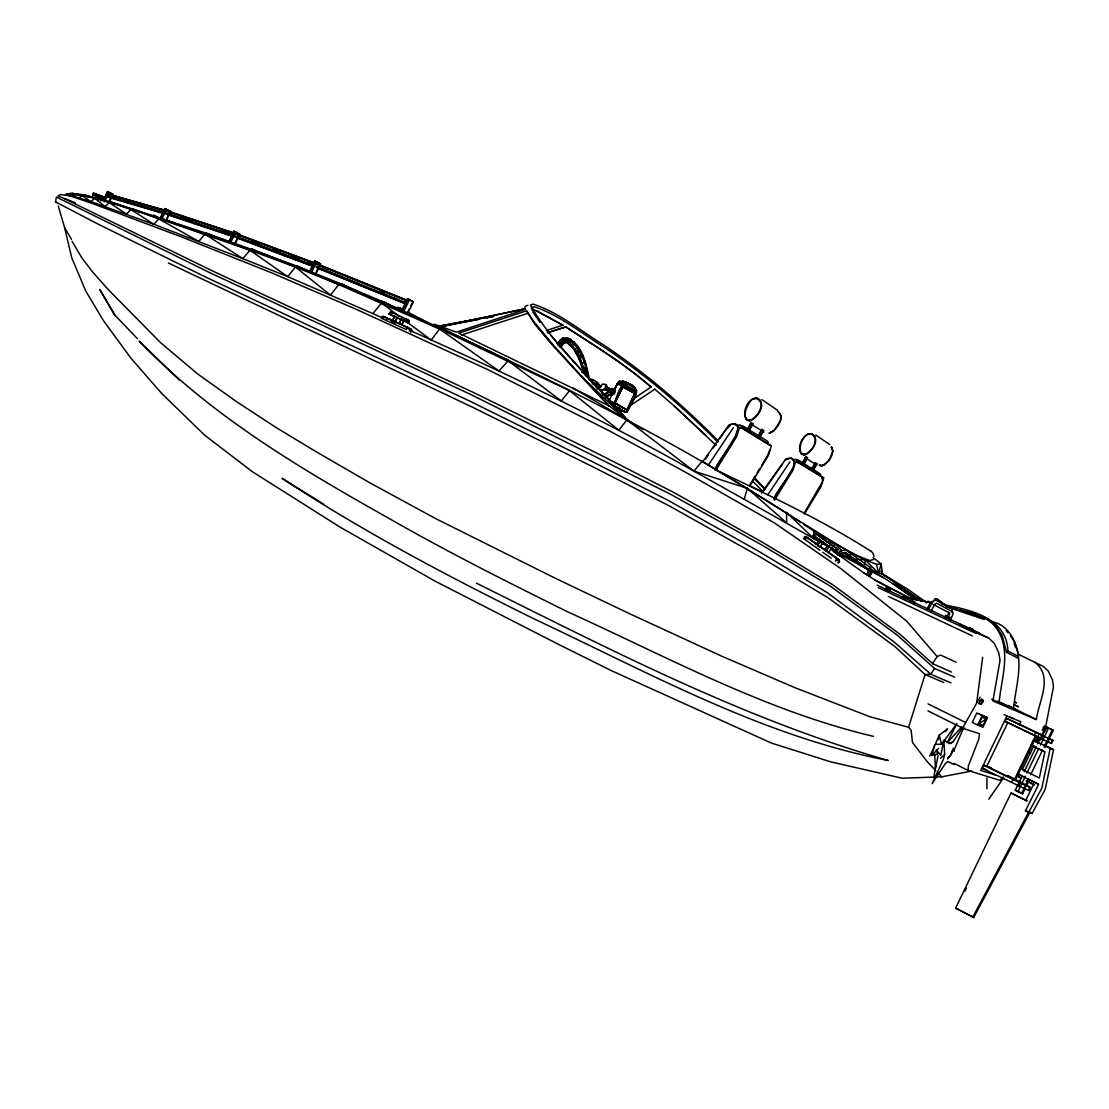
<?xml version="1.0" encoding="UTF-8"?>
<svg xmlns="http://www.w3.org/2000/svg" width="1109" height="1109" viewBox="0 0 1109 1109"><rect width="100%" height="100%" fill="white"/><g stroke="black" fill="none" stroke-linecap="round" stroke-linejoin="round"><path stroke-width="1.5" d="M986.913 788.749L986.968 777.922M920.997 599.082L921.759 601.23L920.844 600.759L920.997 599.082L917.545 598.444L916.755 599.997L918.391 598.43M588.699 378.419C586.536 363.655 581.379 339.174 563.136 337.926L557.162 343.915M864.77 566.269L850.437 558.784L850.534 552.587L702.163 461.15L693.971 471.131C602.173 419.188 506.993 373.636 410.677 330.759M768.246 444.515L768.287 442.02L766.776 440.717L742.725 425.939L734.061 424.484M864.84 564.675L865.062 559.893L850.534 552.587M834.065 546.585L834.218 543.271L826.039 541.608M935.733 764.947L933.82 777.645M761.384 493.075L785.546 459.376L788.984 458.114L792.394 458.974L794.599 461.912L795.61 461.815L792.963 470.202L774.442 500.117M982.824 701.9L982.934 700.139L981.507 698.947L978.803 703.397L981.423 704.215L982.824 701.9L981.368 701.027M749.601 486.421L768.315 455.466L771.365 445.693L743.224 428.49L739.523 427.603L736.695 436.544L715.832 470.368M822.393 481.292L822.628 478.783M1046.05 726.866L1044.65 730.554L1042.321 729.833L1044.72 725.785L1046.05 726.866L1044.026 730.29L1042.321 729.833M952.063 612.473L951.772 608.772L935.497 600.052L932.35 602.173L928.538 609.506M575.405 345.204L577.193 345.661C576.625 356.252 584.803 364.972 585.413 375.618M794.21 464.214L794.474 461.621L792.394 458.974M794.474 461.621C792.547 475.719 778.934 486.13 773.68 499.05M795.61 461.815L800.074 463.16L823.835 477.785L820.868 486.906L804.33 514.119M702.746 461.718L728.89 425.066L732.508 423.68L736.113 424.595L738.317 427.395L735.475 435.962L714.723 469.689M738.317 427.395C736.39 443.392 720.725 455.134 714.931 469.786M1003.215 776.965L999.888 780.362L968.032 770.464L968.365 765.889L978.928 738.788L979.358 733.645L963.43 728.53L963.735 726.062L980.065 697.173M909.685 595.283L895.642 585.538L896.294 583.694L894.325 584.831M991.793 699.252L1013.529 708.998C1015.594 685.085 1026.075 657.692 1010.729 635.928M976.71 702.51L982.671 657.235M999.098 702.787C1001.233 678.361 1012.004 650.401 996.381 628.138C985.028 612.861 963.527 611.946 946.615 606.387M917.282 599.096L917.379 598.306L896.294 583.694M835.521 561.265L836.754 558.576L805.758 536.534L816.612 543.881M1035.03 662.392C1053.605 676.864 1038.703 701.387 1036.319 719.561L992.915 700.957L1000.041 660.299L998.821 653.007L994.454 643.594L989.103 638.451L970.874 629.912M834.841 550.716L836.158 548.234L815.267 533.443L837.78 549.218L836.338 551.672L813.216 535.37L814.768 533.845L813.216 535.37M938.089 755.576L935.566 768.357L934.596 754.12M938.366 739.62L939.24 735.253L947.516 728.835L945.423 731.552M950.87 682.839L930.77 674.217L893.882 641.764L827.078 592.553L758.348 551.09L667.701 500.145L592.414 461.704L469.287 400.862L207.494 277.957L99.228 224.697L55.45 201.852L56.42 197.055L209.476 272.523L471.575 394.887L670.224 494.087L761.065 544.574L830.059 586.009L897.209 635.11L934.568 668.477L954.599 677.128M1044.553 745.276L1053.55 749.684L1045.177 789.358L1032.119 813.382L1025.465 810.804L1038.592 784.423L1017.591 773.888L1020.197 768.454L1022.526 769.258M962.695 727.435L953.283 741.519L950.773 743.598L943.898 740.299L940.737 755.271L936.301 750.031L937.659 754.134L931.81 755.506L934.249 746.676L939.24 735.253L941.527 744.181L935.303 744.375M1020.197 768.454L1039.327 778.019L1044.872 751.985L1031.231 745.276L1033.657 740.271L1050.209 748.381L1041.781 788.277L1028.667 812.44L1032.119 813.382L1029.998 812.301M890.472 589.6L890.083 591.36L885.259 589.073L886.382 587.659L890.472 589.6L886.382 587.659M914.689 604.031L914.273 601.924L911.099 600.454L910.004 601.813M949.956 617.45L949.554 619.238L944.618 616.895L945.769 615.467L949.956 617.45L945.769 615.467M584.443 373.581L584.18 368.493L581.795 371.335L582.877 371.321L584.942 368.313L586.758 377.06M613.471 391.408L618.018 382.411L636.469 392.295L627.126 411.799C629.441 404.05 643.456 391.394 631.617 385.086C619.737 377.836 616.951 398.103 613.929 405.353L625.753 412.285L627.223 411.772L625.587 412.34L617.685 408.472M578.246 348.281L580.146 350.319L580.783 363.683L582.627 369.824L587.243 368.59L588.214 378.349M882.528 574.379L894.949 582.377L882.528 574.005L878.675 573.311L881.087 563.899L873.06 557.564M943.898 740.299L944.66 754.577L943.357 759.388L932.128 783.647L945.284 763.657L947.779 761.55L954.641 764.656M953.837 750.654L963.638 727.809M394.679 316.633L389.107 313.972L405.922 321.527L406.878 319.267L409.304 321.153L408.362 322.83L403.801 320.764M827.952 546.626L744.208 499.3L747.3 488.348L693.971 471.131L626.918 419.881L609.423 405.977L582.377 377.088L553.696 345.592L533.595 321.388L526.512 310.853L458.752 333.102L609.423 405.977M407.114 328.125L407.35 327.266L383.284 316.315L381.482 318.269L406.393 329.623L407.114 328.125L411.494 330.357L410.912 332.021M935.871 770.713L927.651 762.16L912.485 742.517L911.141 730.346L908.562 727.254L925.086 674.535L894.894 646.505L828.243 597.876L759.998 556.857L669.864 506.189L594.923 467.846L472.531 407.225L168.402 263.013M971.734 630.758L972.246 629.08L968.919 627.555L972.981 629.468L972.246 629.08M582.419 372.818L582.877 371.321L582.128 371.501M948.639 618.767L949.165 617.048M913.761 603.559L914.273 601.924M889.099 590.847L889.64 589.156M1045.413 728.059L1053.508 686.707L1052.455 679.956L1048.435 671.264L1043.486 666.495L1018.214 654.213M560.96 347.533L563.719 342.418L565.95 340.99C580.977 342.764 584.388 363.073 587.77 375.23L588.727 375.355L589.212 378.71M612.085 394.471L609.132 400.515L614.289 402.844L614.247 406.019L625.587 412.34L627.223 411.772M978.803 703.397L980.661 703.91L982.934 700.139M948.944 612.307L946.809 617.242M821.866 482.651L804.15 513.287M769.965 449.519L767.747 455.258L761.536 465.544M949.47 615.107L949.761 613.014L933.099 604.419M1042.599 735.419L1043.846 732.273M95.956 198.802L97.121 195.752M101.016 200.895L102.236 197.832L104.509 198.747M103.026 198.871L92.74 194.879L93.225 193.326L106.201 197.638M98.23 199.731L99.519 196.529M92.74 194.879L93.808 193.174L106.63 198.081M951.577 672.082L932.738 663.709L933.334 662.295L937.188 656.583L940.584 655.059L956.18 662.253M950.995 753.746L952.645 749.795M952.562 751.292L951.106 754.758L947.557 758.875L950.441 755.049M617.408 410.704L618.489 407.544L617.117 410.552M625.032 383.437C624.727 381.773 616.867 381.427 619.917 381.177L624.173 383.936L625.129 383.603L623.133 384.684L613.942 404.355L609.922 402.595M604.904 389.467L610.865 392.849L612.487 392.447L612.237 390.118L606.276 386.722M409.249 331.036L409.942 329.539M623.133 384.684L636.414 392.544L634.889 387.914L631.548 384.92L624.478 381.773L618.933 381.51L613.54 391.435L617.103 383.825L622.288 386.112L614.289 402.844M408.514 322.83L407.668 322.386L408.431 320.03M408.362 322.83L408.958 320.376L390.701 311.948L389.107 313.972M993.706 622.121C1008.968 625.892 1016.579 642.042 1018.395 656.459L1017.66 658.011L1006.556 652.314L1001.981 635.055L993.775 623.23L986.982 618.753L959.174 609.617M108.987 202.032L111.205 197.347M410.787 331.854L411.494 330.357M950.205 620.513L953.005 614.206L952.797 611.849L936.537 603.185L934.513 604.502L931.338 610.796M103.47 199.772L107.684 191.663L112.993 194.338L109.292 202.157M103.789 199.897L107.684 191.663M104.412 201.88L108.959 192.259M159.987 218.625L164.742 208.575L166.447 209.351L170.509 211.472L165.768 221.495M160.361 218.764L165.116 208.714M161.692 219.402L166.447 209.351M166.087 219.929L170.509 211.472M228.856 241.734L233.847 231.227L235.662 232.044L239.724 234.207L234.748 244.687M229.286 241.901L234.276 231.379M230.686 242.566L235.662 232.044M234.332 244.535L237.16 238.546M309.494 271.899L314.679 260.948L316.633 261.821L320.626 263.984L315.441 274.907M309.979 272.093L315.178 261.128M311.435 272.786L316.633 261.821M315.677 273.161L317.16 270.041M395.04 322.483L397.479 317.354M401.208 311.657L407.391 298.668L413.324 301.731L407.849 313.237M402.484 310.437L407.987 298.889M403.302 312.599L409.484 299.61M407.28 313.015L409.318 308.704M410.69 305.821L413.324 301.731M927.193 608.855L930.368 602.575L932.392 601.258M392.378 321.18L394.832 316.051L391.99 321.083M395.248 321.097L397.077 317.257M401.444 318.255L398.99 323.398L402.054 324.785L404.508 319.655M402.262 323.412L404.106 319.558M622.523 386.861L635.249 393.64L627.458 410.385L614.941 402.719L622.523 386.861L635.471 393.612L627.458 410.385L614.857 403.205L622.981 386.348L635.471 393.612M614.871 403.343L622.981 386.348L614.941 402.719M627.015 409.484L634.5 393.82L627.347 410.191L614.857 403.205M929.772 756.075L934.249 746.676M1041.434 738.885L1042.917 735.794L1006.515 718.313L1005.031 721.391L1051.332 743.487L1052.829 740.41L1048.199 737.942M1024.605 788.873L1026.088 785.782L1030.122 787.459L1028.639 790.537L982.366 768.412L983.849 765.335L991.21 767.733M399.392 323.495L401.86 318.352M1007.665 775.427L1029.928 787.002L1028.639 790.537M627.999 410.496L635.873 393.986M977.694 725.05L982.241 715.61L987.454 717.703L982.934 727.06L977.694 725.05L972.26 722.375L976.807 712.948L982.241 715.61M978.873 723.72L981.964 717.301L986.289 719.02L983.212 725.397L978.873 723.72L986.289 719.02M1019.351 724.815L1020.821 721.765L1006.93 716.012L980.73 770.408L995.175 774.983M1014.375 779.627L1035.501 735.794L1036.555 736.224L1015.442 779.96L1014.375 779.627L986.774 766.291L1007.859 722.541L1035.501 735.794M1029.804 812.467L973.716 917.462L955.653 908.063L1011.048 793.018L1026.892 800.823L1011.048 793.018M1031.231 745.276L1034.669 746.593L1033.574 746.302L1022.443 769.396L1023.593 769.785M1024.924 789.109L1022.692 793.753L1015.289 790.232L1022.013 776.3M1024.245 771.656L1036.18 746.898M1037.664 743.806L1045.87 726.797L1046.896 727.227L1053.287 730.332L1045.08 747.341M1044.65 731.857L1046.896 727.227M1018.686 786.045L1020.183 782.954L983.849 765.335M1017.923 791.674L1025.409 776.175M1026.892 773.07L1038.856 748.284M1040.353 745.179L1048.573 728.128L1045.87 726.797M1021.639 793.434L1028.362 779.488M1030.608 774.844L1042.571 750.044M1044.068 746.953L1052.289 729.902M1026.421 786.018L1028.653 781.374M1051.332 743.487L1052.552 740.133M1025.756 800.49L1033.463 784.507L1034.6 784.881L1027.239 781.18M389.952 314.429L391.311 312.35L392.808 313.085M560.433 346.562L562.208 344.026L566.838 342.473L573.242 348.462L578.551 357.944L582.294 357.015L582.863 355.837L581.282 355.712M1011.602 782.289L1013.085 779.211M1034.267 735.295L1035.751 732.217M1021.666 778.587L1018.714 777.104L1019.823 774.803L1022.886 776.342M1036.361 740.701L1037.747 737.818L1040.672 738.982M1036.042 742.281L1037.456 739.343L1039.882 740.299M964.996 891.109L966.494 888.004M1047.353 741.713L1048.837 738.622L1052.829 740.41M582.821 368.049L578.551 357.944L579.12 356.765M970.167 630.078L970.929 628.526M389.19 313.944L390.701 311.948M1006.515 718.313L1039.258 733.659L1037.774 736.709L1040.866 738.206M95.79 194.061L93.225 193.326M381.593 318.422L382.203 316.786M956.235 725.009L947.141 742.725L961.919 726.714M972.648 917.365L1028.667 812.162L1025.465 810.804M610.865 392.849L610.643 390.534M747.244 429.377L751.209 422.487M747.716 429.64L751.694 422.737M747.66 431.443L751.652 424.553M761.273 430.625L758.126 436.073L762.091 429.252M758.695 436.405L762.548 429.502M759.346 436.738L762.507 431.29M760.233 435.463L762.59 431.387M759.901 437.085L763.865 430.264M802.237 463.105L805.952 456.631M802.694 463.354L806.451 456.88M803.401 463.756L807.158 457.282M806.895 458.89L803.9 464.061L807.685 457.601M811.94 468.788L815.406 462.813L811.123 470.285M812.44 469.052L815.947 463.132M813.673 469.759L817.097 463.784M623.244 384.865L622.288 386.112M617.172 383.839L618.018 382.411M750.003 484.619L755.326 475.816M757.1 472.878L759.762 468.469M733.409 427.644L708.415 464.99M774.747 497.664L791.978 469.772M789.899 461.871L767.83 494.753M608.73 391.352L602.256 395.428M609.576 391.824L606.096 394.249M988.784 799.187L1003.659 777.7M934.568 668.477L930.77 674.217L925.086 674.535L943.759 682.479M968.767 629.344L969.737 627.902M838.459 562.956L839.499 561.431L838.335 559.213L820.688 546.751M840.525 556.15L837.794 554.361L840.109 551.048L845.751 549.884L870.565 567.753L871.48 573.519L869.622 576.264L866.85 574.504L868.139 572.604L867.529 568.806L845.1 552.504L841.44 553.252L839.707 555.72L840.525 556.15L842.244 553.682L845.917 552.934L868.319 569.222L868.929 573.02L868.139 572.604M870.565 567.753L869.775 567.337L870.704 573.103L868.832 575.862L869.622 576.264M945.575 617.311L946.587 615.814M910.863 602.187L911.82 600.759M886.105 589.433L887.103 587.964M837.822 562.707L839.499 561.431M705.296 459.32L708.207 455.147M713.032 448.202L715.929 444.03M719.796 438.485L725.605 430.14L730.831 424.802M816.002 544.533L819.634 539.307L821.076 540.443L817.43 545.67L819.787 547.208L823.446 541.982M832.263 547.097L828.617 552.337L824.791 549.648L827.536 545.725M836.338 551.672L837.849 550.106L836.99 548.595M762.909 492.022L782.413 464.117M814.02 536.035L816.03 534.053M567.503 342.833L569.499 343.499L571.274 341.891L568.085 338.453L565.34 338.633L558.049 345.648M826.233 550.799L829.906 545.559M946.642 606.193L936.315 598.721L934.277 600.08L935.303 598.638L937.923 599.65L946.947 606.179M386.75 319.198L387.291 318.435L399.295 323.897M582.045 372.499L582.877 371.321M805.148 537.172L803.415 538.392L819.995 550.286M804.482 539.321L806.756 537.394M935.954 599.012L934.277 600.08M926.32 603.06L928.164 601.189L929.217 601.799M941.527 744.181L956.998 723.539M69.534 195.655L66.388 194.227L72.057 193.396L81.803 195.17L90.841 201.644L153.763 224.24L242.774 258.647L287.661 276.612L372.846 313.57L382.702 301.773C526.221 367.037 669.254 435.435 800.961 522.63M718.563 441.23C683.74 405.714 645.882 373.206 604.516 345.537C581.199 331.244 559.324 312.683 533.096 304.088L530.407 305.086C555.124 348.337 595.394 381.538 626.918 419.881L618.822 430.209L569.541 390.631L382.702 301.773L341.059 283.918L338.744 284.569L330.482 295.133L295.465 267.033L251.951 249.58L206.856 233.403L111.26 202.115L83.743 194.782L72.057 193.396L75.19 194.685M569.541 390.631L561.32 400.945L508.144 360.758L441.479 328.125L437.029 327.003M917.379 598.306L915.424 599.47L892.897 583.708M562.208 344.026L563.719 342.418L562.942 340.144L560.641 339.493L558.589 342.404L563.719 342.418M931.81 755.506L938.644 748.325M561.556 339.576L563.136 337.926L568.515 340.81L566.838 342.473L572.272 345.689L577.692 353.106L579.757 351.872L577.193 345.661M578.551 357.944L581.518 362.92L580.783 363.683L585.261 362.005L583.667 359.482M564.37 342.639L565.95 340.99L565.34 338.633M1006.556 652.314L1007.929 651.052C1006.681 616.854 968.906 609.59 941.804 604.28M101.681 205.401L104.967 206.496L109.306 202.573L111.26 202.115L249.996 250.274L295.465 267.033L338.744 284.569L439.566 329.013L499.05 371.016L508.144 360.758L509.599 360.924L477.813 345.883M940.46 758.348L944.66 754.577M90.841 201.644L94.75 198.303L96.705 197.887L130.904 209.504L153.763 224.24L158.878 218.93L160.971 218.362L204.943 234.096L242.774 258.647L249.996 250.274L251.951 249.58L297.406 266.285L341.059 283.918L358.942 292.319M104.967 206.496L94.75 198.303L81.803 195.17L66.388 194.227L78.725 197.762L83.743 194.782L109.306 202.573L126.384 214.079L130.904 209.504L132.817 208.991L158.878 218.93L198.774 241.457L204.943 234.096L206.856 233.403L249.996 250.274L287.661 276.612L295.465 267.033L297.406 266.285L338.744 284.569M574.143 344.164L571.052 339.604L565.978 337.746L574.115 342.043L574.143 344.164L572.272 345.689L570.373 345.093L569.499 343.499M617.616 408.306L620.527 410.053L622.08 409.512M575.349 350.319L573.242 348.462L575.03 348.933L576.999 347.533L574.115 342.043M605.237 397.091L609.243 394.347C612.113 395.289 615.703 392.364 613.984 389.384L612.196 388.483L610.005 389.301M605.791 397.757L610.075 394.818C612.958 395.774 616.549 392.849 614.83 389.869L613.027 388.954M631.492 400.294L651.025 387.013C624.88 364.002 594.909 345.856 565.784 326.905L547.638 332.561M619.903 412.534L622.662 410.704M629.662 405.991L654.74 389.204M785.546 459.376L787.21 459.029M807.74 434.243C801.849 437.944 798.286 447.232 801.072 453.775L804.427 455.147C811.622 452.624 820.466 440.19 812.564 434.173L809.861 433.661L814.075 435.615C818.026 442.671 810.887 452.32 804.15 454.87C794.571 452.056 801.765 433.896 810.166 433.771M596.905 389.065L599.914 387.388L602.603 383.991L606.54 385.128C608.259 388.122 604.655 391.075 601.757 390.118M807.491 538.641L808.475 538.128M949.068 743.598L953.283 741.519M750.613 419.521L748.783 420.408C739.218 416.721 747.965 395.483 758.043 398.547C766.984 404.605 757.364 418.259 749.726 421.004L746.205 419.562C743.099 413.005 747.397 405.242 751.306 399.961A7.832 7.084 -53.9 0 1 758.417 398.686M771.102 432.358L769.299 433.217L774.332 430.472L780.667 420.048L780.999 415.362L779.502 413.103M805.3 453.789L802.292 454.302L800.448 451.765M823.405 465.115L821.686 465.919L819.204 464.893M394.873 308.205L398.602 307.526L402.789 309.328M381.454 302.092L383.922 301.731L394.568 307.456M622.135 381.33L633.322 386.223C607.524 376.02 634.376 382.411 636.594 391.2L624.173 383.936L629.649 384.185M786.018 459.791L788.222 458.974M389.994 312.281L390.756 312.766M527.829 305.322L525.195 306.264L524.599 309.647L456.395 332.159L434.284 324.161M625.587 412.34L613.734 405.381L614.247 406.019M628.221 383.964L624.478 381.773L631.548 384.92M461.302 335.043L527.496 313.445M769.189 433.148C776.619 430.458 785.81 417.594 777.672 411.314M753.829 398.949L755.867 398.283L759.97 400.183C764.046 407.71 756.532 417.885 749.407 420.685L746.135 419.327L745.525 417.414M202.739 233.569L205.706 233.25L203.21 233.486M808.239 434.409L810.18 433.799M546.487 330.468L562.984 325.214L532.417 308.884M547.652 332.658L565.798 327.003C594.909 345.911 624.824 364.112 651.025 387.013M249.4 249.553L252.492 249.275L287.702 263.582M789.331 458.558L791.701 457.934M971.595 771.06L941.721 776.813L902.185 778.227L830.78 761.869L771.379 743.058L611.336 670.626L558.354 644.301L435.227 581.227L339.867 527.011L252.2 471.602L204.652 435.185L161.914 393.695L130.848 358.082L103.442 320.626L85.85 291.223L71.752 257.829L64.669 227.83L58.25 205.941M583.015 370.531L583.764 370.351M873.365 559.588L869.636 560.489L857.673 555.9L828.063 539.986M732.91 424.192L735.572 423.596M585.802 368.881L587.243 368.59M478.173 319.337L440.869 326.517L525.458 308.704L440.883 326.559L461.233 322.705M486.643 317.701L493.422 316.398L486.671 317.798M464.629 322.04L478.187 319.434M736.113 424.595L738.483 427.727L739.523 427.603M253.795 251.549L252.492 249.275L249.982 249.539L254.779 251.493M830.918 548.262L850.437 558.784L865.062 559.893L876.554 564.329L881.087 563.899L882.528 574.005L880.726 571.093M792.616 459.389L798.355 460.096L820.896 474.292M395.456 307.692L398.602 307.526L401.888 310.257L399.767 307.706L400.571 309.882L398.783 309.882L397.285 308.08M583.75 362.088L585.261 362.005L586.384 368.909M600.912 389.633C603.809 390.59 607.413 387.637 605.694 384.643M249.941 249.303L252.492 249.275M409.152 321.153L406.712 319.849M589.129 379.028L592.054 379.306L597.404 382.3L600.856 386.889M589.17 379.749L593.551 380.165M955.653 908.063L973.716 917.462M821.908 478.547L823.322 478.714M612.237 390.118L605.445 386.625M69.95 193.34L81.803 195.17M336.152 283.155L341.059 283.918L381.177 302.799L399.226 316.259M794.599 461.912L797.815 462.425L820.161 476.052M738.483 427.727L741.99 428.324L769.909 445.374M292.346 265.411L297.406 266.285L305.017 270.319M819.828 465.572L821.617 465.877C828.284 463.41 835.382 453.831 831.431 446.885M575.03 348.933L576.001 352.801L577.692 353.106M921.773 599.484L917.545 598.444M747.3 488.348L786.766 522.991L786.447 512.33L814.574 539.279L819.496 540.277M902.518 596.545L928.857 602.242L901.797 596.975L905.194 599.678M247.002 248.471L251.951 249.58M622.301 381.274L629.579 384.019M604.752 384.213L605.68 384.435M929.051 602.145L932.253 602.908M946.324 606.526L957.566 609.243M958.536 610.102L948.639 607.482L984.39 619.529M908.562 727.254L869.941 716.761L795.098 687.76L722.001 656.306L630.869 614.317L556.039 578.607L436.308 518.957L369.782 482.789L315.039 451.086L276.03 427.506L236.231 401.472L197.471 373.802L160.611 342.709L108.003 289.338L92.504 271.857L81.844 257.829L72.057 241.346M562.942 340.144L565.95 340.99M621.303 410.136L620.458 409.886L626.349 412.409L620.527 410.053M164.645 210.045L108.252 194.227L163.966 210.474M112.231 195.156L163.065 209.961M873.448 736.376C765.598 710.883 667.978 657.304 567.78 611.877C506.882 581.768 446.178 551.256 387.263 517.432C298.82 467.707 210.045 414.905 139.235 341.17L179.547 380.29M110.706 195.489L115.627 196.931M107.504 195.794L163.189 212.096M109.957 197.042L132.9 203.779M136.171 204.735L144.364 207.133M147.649 208.104L160.75 211.944M107.573 196.695L163.231 213.039M109.236 197.554L163.286 213.441M1015.289 790.232L1022.692 793.753M78.725 197.762L89.33 201.159M982.366 768.412L986.788 769.84M375.299 299.361L382.702 301.773L402.373 311.407M1018.714 777.104L1019.878 777.478M1017.591 773.888L1019.92 774.664M166.295 210.516L233.888 232.89M169.594 211.93L233.957 233.25M165.601 210.946L233.181 233.334M180.947 216.505L192.217 220.247M221.176 229.84L232.433 233.583M164.825 212.581L232.363 235.053M168.915 214.397L231.629 235.288M164.881 213.524L232.391 236.023M166.558 214.397L232.474 236.383M239.724 234.207L233.847 231.227M320.626 263.984L314.679 260.948M1015.816 705.56L1014.818 704.977M92.671 194.699L105.507 199.454M937.188 656.583L906.663 621.109L841.024 568.765L774.262 522.838L683.99 471.38L609.728 431.041L487.572 369.491L356.904 309.605L272.107 273.022L181.335 236.827L91.867 203.321L69.922 195.877L60.69 194.491L58.001 195.974L75.398 202.767M235.496 233.417L314.609 262.916M237.174 234.318L314.651 263.207M234.789 233.874L313.902 263.401M251.785 240.611L259.853 243.62M272.759 248.444L280.827 251.452M290.516 255.07L298.584 258.078M308.26 261.696L313.112 263.498M233.971 235.579L313.057 265.176M241.291 238.698L255.805 244.132M259.035 245.339L273.549 250.773M279.995 253.199L291.293 257.427M297.739 259.839L309.037 264.067M233.999 236.564L313.057 266.188M237.312 238.061L311.49 265.869M66.388 194.227L71.115 196.03M180.365 225.862L160.971 218.362L166.807 221.37M1050.209 748.381L1053.55 749.684M1033.657 740.271L1037.067 741.602M207.314 233.888L223.325 240.265M979.427 714.002L987.454 717.703M316.231 263.526L407.419 300.387M319.489 265.065L407.419 300.622M317.119 264.649L406.712 300.899M322.747 267.255L327.543 269.196M380.29 290.544L385.086 292.485M316.273 266.423L405.825 302.743M326.684 270.97L331.48 272.925M334.668 274.214L342.667 277.458M345.856 278.747L358.637 283.932M373.026 289.768L377.822 291.722M381.011 293.012L388.996 296.255M392.198 297.545L396.994 299.499M400.183 300.789L404.979 302.729M1005.031 721.391L1008.233 722.694M316.273 267.435L405.811 303.783M317.923 268.323L405.811 304.005M441.576 329.345L453.193 334.086L441.479 328.125L439.566 329.013L431.179 340.075L406.171 321.43M1010.285 717.19L1013.376 718.48M980.661 703.91L981.423 704.215M837.78 549.218L836.158 548.234M1027.891 752.054L1030.732 753.274M632.352 386.791L634.944 388.067M618.933 381.51L624.062 383.783M397.729 318.006L400.765 319.392M403.801 325.949L411.314 329.373L411.619 330.524M372.846 313.57L382.3 317.867M391.768 322.164L394.915 323.592M1014.083 704.769L1018.506 706.793L1016.773 705.906M1014.555 702.052L1016.496 702.912L1015.206 702.247M915.064 602.326L911.099 600.454M877.122 585.164L979.399 633.073M989.034 638.091L959.562 624.298L963.277 626.349M878.231 587.631L976.239 633.586M361.922 293.719L366.386 295.826M715.25 469.578C767.941 494.822 821.547 519.705 870.745 551.145M888.351 596.434L972.316 635.901M1005.6 704.936L1016.884 710.162L1013.044 708.207M1042.917 735.794L1048.837 738.622M412.742 301.509L407.391 298.668M454.732 334.835L476.274 345.149M170.148 211.334L164.742 208.575M1020.183 782.954L1026.088 785.782M1000.595 702.524L1004.352 704.326M1007.956 705.532L1036.319 719.561M997.518 701.235L1013.529 708.998M1039.258 733.659L1042.335 735.142M626.516 419.951L631.076 422.169M1008.982 706.225L1011.99 707.694M1004.089 714.626L1006.93 716.012M1037.095 737.097L1040.866 738.941M1035.224 736.57L1037.747 737.818M405.395 312.89L411.453 315.857M1033.574 746.302L1036.333 747.66M1040.478 749.698L1044.623 751.75M405.922 321.527L407.668 322.386M407.35 327.266L411.314 329.373M387.291 318.435L383.284 316.315M977.542 724.399L982.934 727.06M750.821 486.172L762.84 492.105M55.45 201.852L57.349 202.795M928.053 703.896L965.107 722.222M1050.583 728.987L1053.287 730.332M927.983 710.911L963.43 728.53M1027.475 778.657L1038.204 784.021M1026.088 780.805L1033.463 784.507M476.454 583.182C610.283 649.611 743.945 719.131 888.157 760.469C762.701 736.265 649.943 673.302 535.425 619.543C448.66 576.708 362.851 531.53 281.963 478.27L323.759 504.235M83.743 194.782L88.013 196.917M96.705 197.887L99.602 199.357M1046.73 741.006L1051.069 743.196M869.401 568.612L878.675 573.311L876.554 564.329M111.26 202.115L115.738 204.389M954.239 763.463L968.032 770.464M132.817 208.991L140.122 212.72M64.669 198.802L212.873 271.109L474.791 393.099L598.43 453.955L673.579 492.341L763.325 542.786L832.249 584.429L899.856 634.182L932.738 663.709M109.666 192.744L107.365 191.538M536.811 310.756L562.998 325.311M110.706 193.132L112.993 194.338M156.258 216.505C162.94 220.026 148.509 212.581 155.177 216.089M1007.929 651.052L1018.395 656.459M843.935 556.746L834.01 551.589L838.737 555.401M857.839 563.968L882.653 577.082L893.729 584.374M875.126 580.062L912.222 599.345M206.856 233.403L211.223 235.676M912.444 599.747L875.985 580.769L863.953 572.868M866.85 574.504L867.64 574.919M837.794 554.361L838.598 554.791M870.704 573.103L871.48 573.519M382.314 316.952L383.88 317.784M841.44 553.252L842.244 553.682M1007.873 775.953L1015.442 779.96M840.109 551.048L840.913 551.478M845.1 552.504L845.917 552.934M341.059 283.918L348.573 287.952M390.576 311.948L391.311 312.35M845.751 549.884L846.555 550.327M407.322 311.781L428.476 323.204M407.932 313.514L413.962 316.758M883.429 577.706L831.958 550.272L864.909 573.63M630.356 422.446L643.511 429.682M591.305 381.344L596.046 384.005L599.844 388.954M693.971 471.131L744.208 499.3M820.563 465.281L824.001 465.281L828.964 460.526L833.025 451.155L831.306 447.01L832.027 448.826M592.275 383.672L595.561 385.53M595.561 386.528L598.347 388.108L594.549 383.159M607.219 389.661L610.2 391.366M604.253 388.663L611.711 392.891M605.375 386.445L612.82 390.687M606.526 389.051L612.487 392.447M1043.347 727.13L1044.886 728.017M979.912 700.417L981.604 701.373M928.288 602.187L927.249 601.771M629.565 384.754L634.889 387.914M572.854 387.887L626.918 419.881L582.377 377.088M881.53 573.325L907.342 588.962L925.599 601.757M739.925 425.024L745.608 428.504M748.45 430.25L751.278 431.983M754.12 433.73L758.376 436.336M795.638 459.181L799.936 461.815M802.805 463.576L807.089 466.196M809.958 467.956L814.256 470.59M750.363 423.68L763.851 432.08M804.829 457.546L816.737 464.948M836.56 559.726L838.875 561.182M821.603 476.925L822.462 477.48M836.754 558.576L839.388 560.114L838.335 559.213M826.607 539.154L803.789 524.502M836.034 548.997L837.531 549.967M813.59 535.536L819.218 539.418M824.791 549.648L827.162 551.187M761.98 399.656L777.589 410.358M815.753 434.991L829.698 444.557M937.923 599.65L936.315 598.721M895.892 583.473L916.991 598.098M896.197 584.485L903.225 589.35M908.839 593.246L914.468 597.155M895.143 583.916L916.242 598.541M821.977 541.358L827.522 545.268M831.681 548.206L836.671 551.811M822.823 552.282L831.279 558.271M625.476 418.606L628.235 420.602L589.711 379.569M633.378 386.376L627.403 383.534M571.177 340.615L569.042 338.938L571.052 339.604L571.274 341.891M814.422 533.679L815.212 534.33M812.232 434.063L814.075 435.615M626.446 382.66L628.054 384.019M654.767 389.162L674.12 405.894L716.178 445.444M804.496 536.881L805.564 537.823M674.12 405.894L704.991 434.631M834.218 543.271L841.703 550.424M844.199 552.809L850.437 558.784M865.062 559.893L878.675 573.311M717.8 442.075C683.31 407.072 645.757 375.147 604.932 347.755C581.809 333.601 560.114 315.233 534.094 306.777L531.405 307.706L532.403 310.631M752.512 481.112L763.158 491.675M754.051 478.367L764.725 489.152M870.773 550.923L872.977 553.169L874.072 556.33M755.201 478.436L764.586 488.182M938.214 773.153L941.721 776.813M137.322 338.605L114.421 314.651L99.602 289.31L115.669 316.328M583.334 378.737L609.188 406.421M583.376 378.793L554.791 347.63L534.621 323.689M586.204 375.84L550.813 335.306M554.819 347.699L534.663 323.773L526.512 310.853M1006.223 630.536L1008.026 632.698M546.501 330.122L548.65 332.714M386.001 304.24L383.922 301.731L380.567 301.925L382.771 301.551L384.684 303.866M576.001 352.801L578.08 355.448M596.365 385.987L598.07 388.192M595.907 381.454L600.219 387.193M532.888 312.1L540.028 322.345M64.669 227.83L71.475 239.308M813.382 435.282L814.117 437.126M759.221 399.822L759.984 401.777M1014.125 643.705L1015.608 647.711M953.199 748.159L954.267 751.25M580.146 350.319L582.294 357.015M636.261 390.008L636.552 391.075M582.863 355.837L584.526 362.768M568.085 338.453L568.515 340.81M584.942 368.313L585.718 374.246M813.507 530.213L814.574 539.279M601.771 389.73L601.868 393.141M610.851 389.772A3.493 3.064 -59.7 0 1 611.752 389.217M560.96 342.972L559.49 346.978L561.875 345.038L560.96 342.972M618.877 407.752L617.533 410.787L618.877 407.752M753.011 423.513L749.032 430.417L753.039 423.513M816.612 463.479L813.147 469.44L816.64 463.534M493.838 316.01L438.485 326.24L493.852 316.107"/></g></svg>
